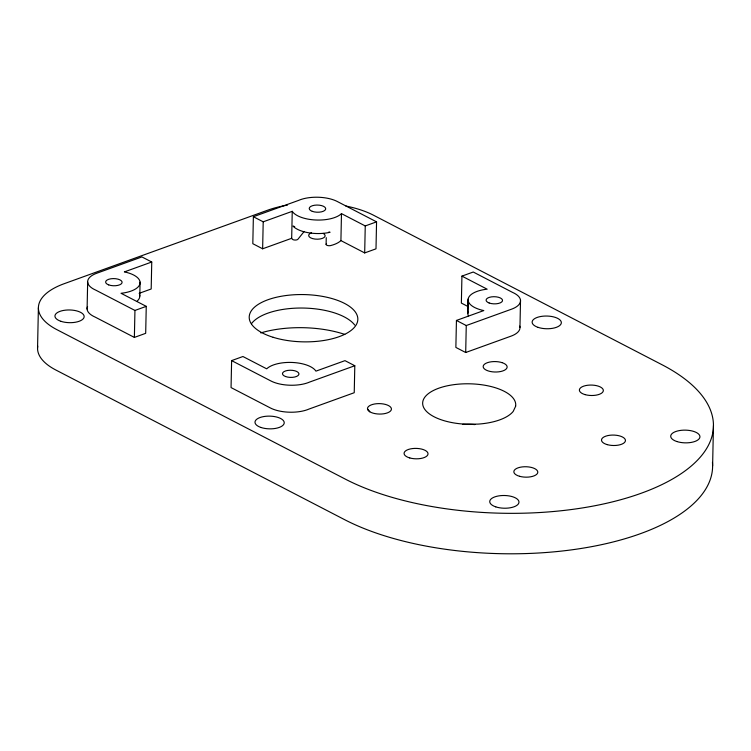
<?xml version="1.0" encoding="UTF-8"?>
<svg xmlns="http://www.w3.org/2000/svg" width="751" height="751" viewBox="0 0 751 751"><rect width="100%" height="100%" fill="white"/><g stroke="black" fill="none" stroke-linecap="round" stroke-linejoin="round"><path stroke-width="1.13" d="M139.808 296.11L140.061 282.132M37.55 348.192L38.395 307.732M87.097 309.036L87.66 282.057M151.749 262.015L124.384 271.9A26.219 11.415 1.2 0 1 140.033 283.399A26.219 11.415 1.2 0 1 121.024 293.284L146.257 306.352L145.685 333.331L134.373 337.415L134.945 310.445L95.64 290.074A26.219 11.415 1.2 0 1 96.682 273.27L141.92 256.926L151.749 262.015L151.186 288.994L139.142 293.341M231.618 360.611L231.055 387.582L270.36 407.953A26.219 11.415 1.2 0 0 308.999 409.06L354.237 392.717L354.801 365.737L344.981 360.649L315.936 371.135A26.219 11.415 1.2 0 0 292.496 362.47A26.219 11.415 1.2 0 0 266.699 368.835L242.93 356.518L231.618 360.611L270.923 380.973A26.219 11.415 1.2 0 0 309.562 382.081L354.801 365.737M376.561 221.855L337.265 201.493A26.219 11.415 1.2 0 0 298.626 200.386L253.378 216.729L252.815 243.7L262.634 248.797L291.679 238.302L292.242 211.331A26.219 11.415 1.2 0 0 315.683 219.996A26.219 11.415 1.2 0 0 341.48 213.631L365.249 225.938L376.561 221.855L375.998 248.834L364.686 252.918L340.916 240.602A26.219 11.415 1.2 0 1 330.684 245.558A2.995 1.305 1.2 0 1 327.239 245.408A2.995 1.305 1.2 0 1 326.272 243.953M262.634 248.797L263.207 221.817L253.378 216.729M326.112 244.366L326.253 237.654M340.916 240.602L341.48 213.631M364.686 252.918L365.249 225.938M468.427 306.746L461.367 303.085L461.931 276.115L487.155 289.182A26.219 11.415 1.2 0 0 468.155 299.067A26.219 11.415 1.2 0 0 483.794 310.567L456.439 320.442L455.866 347.422L465.695 352.51L510.943 336.176A26.219 11.415 1.2 0 0 519.711 326.122M465.695 352.51L466.258 325.54L456.439 320.442M519.955 327.38L520.518 300.409M712.605 466.024L713.45 425.564M468.155 299.067L467.807 313.327L468.117 300.334M304.174 231.458L297.95 239.222A2.995 1.305 1.2 0 1 295.143 240.048A2.995 1.305 1.2 0 1 292.299 239.147A26.219 11.415 1.2 0 1 291.679 238.302M263.207 221.817L292.242 211.331M134.945 310.445L146.257 306.352M461.931 276.115L473.243 272.022L512.539 292.392A26.219 11.415 1.2 0 1 511.506 309.196L466.258 325.54M134.373 337.415L95.077 317.053A26.219 11.415 1.2 0 1 87.576 306.53M369.774 411.764L367.999 410.196L367.464 408.488A11.988 5.219 1.2 0 1 383.348 403.972A11.988 5.219 1.2 0 1 389.093 412.102A11.988 5.219 1.2 0 1 369.774 411.764L367.521 409.004M468.446 315.842A26.219 11.415 1.2 0 1 467.967 312.069M139.648 294.852A26.219 11.415 1.2 0 1 137.283 300.963M287.436 205.136A74.922 32.612 1.2 0 0 267.778 210.158L64.182 283.7A74.922 32.612 1.2 0 0 56.757 329.586L345.347 479.138A209.782 91.303 1.2 0 0 641.251 493.229A209.782 91.303 1.2 0 0 662.053 364.751L373.454 215.19A74.922 32.612 1.2 0 0 345.901 206.037M323.127 233.373A8.242 3.586 1.2 0 1 322.301 238.414A8.242 3.586 1.2 0 1 310.679 237.86A8.242 3.586 1.2 0 1 311.496 232.819M328.6 232.181A2.995 1.305 1.2 0 0 330.065 232.219L328.422 232.632A26.219 11.415 1.2 0 1 293.735 226.84L293.068 226.042A2.995 1.305 1.2 0 0 293.801 226.333M294.702 226.511A2.995 1.305 1.2 0 1 294.232 226.436M37.738 346.061A74.922 32.612 1.2 0 0 55.903 370.046L344.502 519.608A209.782 91.303 1.2 0 0 580.101 548.624A209.782 91.303 1.2 0 0 712.446 462.391M260.766 332.918A71.176 30.979 1.2 0 1 344.812 334.42M251.454 323.7A54.316 23.638 1.2 0 1 302.794 308.041A54.316 23.638 1.2 0 1 354.754 325.08M462.757 424.315A46.553 20.258 1.2 0 1 474.914 424.578M515.627 406.272L513.205 411.417A46.553 20.258 1.2 0 1 478.068 424.108L465.939 424.221A46.553 20.258 1.2 0 1 422.766 401.86A46.553 20.258 1.2 0 1 472.463 383.902A46.553 20.258 1.2 0 1 515.627 406.272M501.997 362.62L500.279 362.16A11.988 5.219 1.2 0 0 483.175 366.723A11.988 5.219 1.2 0 0 500.842 371.482A11.988 5.219 1.2 0 0 501.997 362.62M538.12 327.38A14.607 6.355 1.2 0 0 561.26 323.324A14.607 6.355 1.2 0 0 540.833 316.481A14.607 6.355 1.2 0 0 538.12 327.38M585.076 394.622A11.988 5.219 1.2 0 0 603.344 390.633A11.988 5.219 1.2 0 0 585.667 385.592A11.988 5.219 1.2 0 0 585.076 394.622M273.139 337.293A54.316 23.638 1.2 0 0 357.701 320.79A54.316 23.638 1.2 0 0 279.738 296.551A54.316 23.638 1.2 0 0 273.139 337.293M60.925 321.306A14.607 6.355 1.2 0 0 84.074 317.251A14.607 6.355 1.2 0 0 63.647 310.407A14.607 6.355 1.2 0 0 60.925 321.306M409.755 457.941A11.988 5.219 1.2 0 0 428.023 453.961A11.988 5.219 1.2 0 0 410.356 448.92A11.988 5.219 1.2 0 0 409.755 457.941M261.001 427.479A14.607 6.355 1.2 0 0 284.141 423.423A14.607 6.355 1.2 0 0 263.714 416.57A14.607 6.355 1.2 0 0 261.001 427.479M519.523 476.284A11.988 5.219 1.2 0 0 537.791 472.304A11.988 5.219 1.2 0 0 520.124 467.263A11.988 5.219 1.2 0 0 519.523 476.284M495.735 506.85A14.607 6.355 1.2 0 0 518.885 502.795A14.607 6.355 1.2 0 0 498.457 495.942A14.607 6.355 1.2 0 0 495.735 506.85M607.183 444.62A11.988 5.219 1.2 0 0 625.452 440.64A11.988 5.219 1.2 0 0 607.784 435.599A11.988 5.219 1.2 0 0 607.183 444.62M676.717 441.485A14.607 6.355 1.2 0 0 699.857 437.42A14.607 6.355 1.2 0 0 679.43 430.576A14.607 6.355 1.2 0 0 676.717 441.485M108.679 284.882A8.242 3.586 1.2 0 0 122.009 282.883A8.242 3.586 1.2 0 0 110.923 278.781A8.242 3.586 1.2 0 0 108.679 284.882M312.275 211.341A8.242 3.586 1.2 0 0 325.605 209.341A8.242 3.586 1.2 0 0 314.519 205.239A8.242 3.586 1.2 0 0 312.275 211.341M285.53 376.523A8.242 3.586 1.2 0 0 298.851 374.524A8.242 3.586 1.2 0 0 287.764 370.421A8.242 3.586 1.2 0 0 285.53 376.523M489.126 302.982A8.242 3.586 1.2 0 0 502.447 300.982A8.242 3.586 1.2 0 0 491.361 296.889A8.242 3.586 1.2 0 0 489.126 302.982"/></g></svg>
